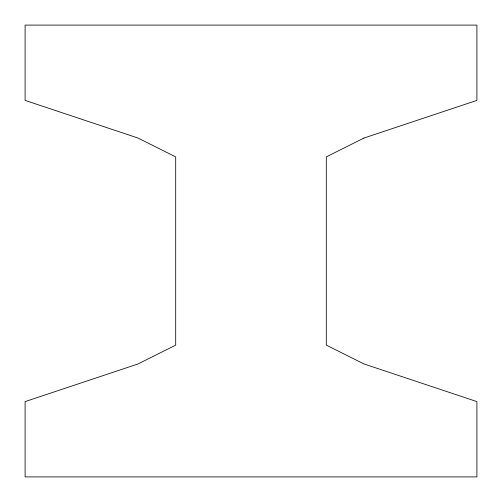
<?xml version="1.0" encoding="UTF-8"?>
<svg xmlns="http://www.w3.org/2000/svg" width="502" height="502" viewBox="0 0 502 502"><rect width="100%" height="100%" fill="white"/><g stroke="black" fill="none" stroke-linecap="round" stroke-linejoin="round"><path stroke-width="0.75" d="M363.95 138.05L326.3 156.875L326.3 345.125L363.95 363.95L476.9 401.6L476.9 476.9L25.1 476.9L25.1 401.6L138.05 363.95L175.7 345.125L175.7 156.875L138.05 138.05L25.1 100.4L25.1 25.1L476.9 25.1L476.9 100.4L363.95 138.05"/></g></svg>
